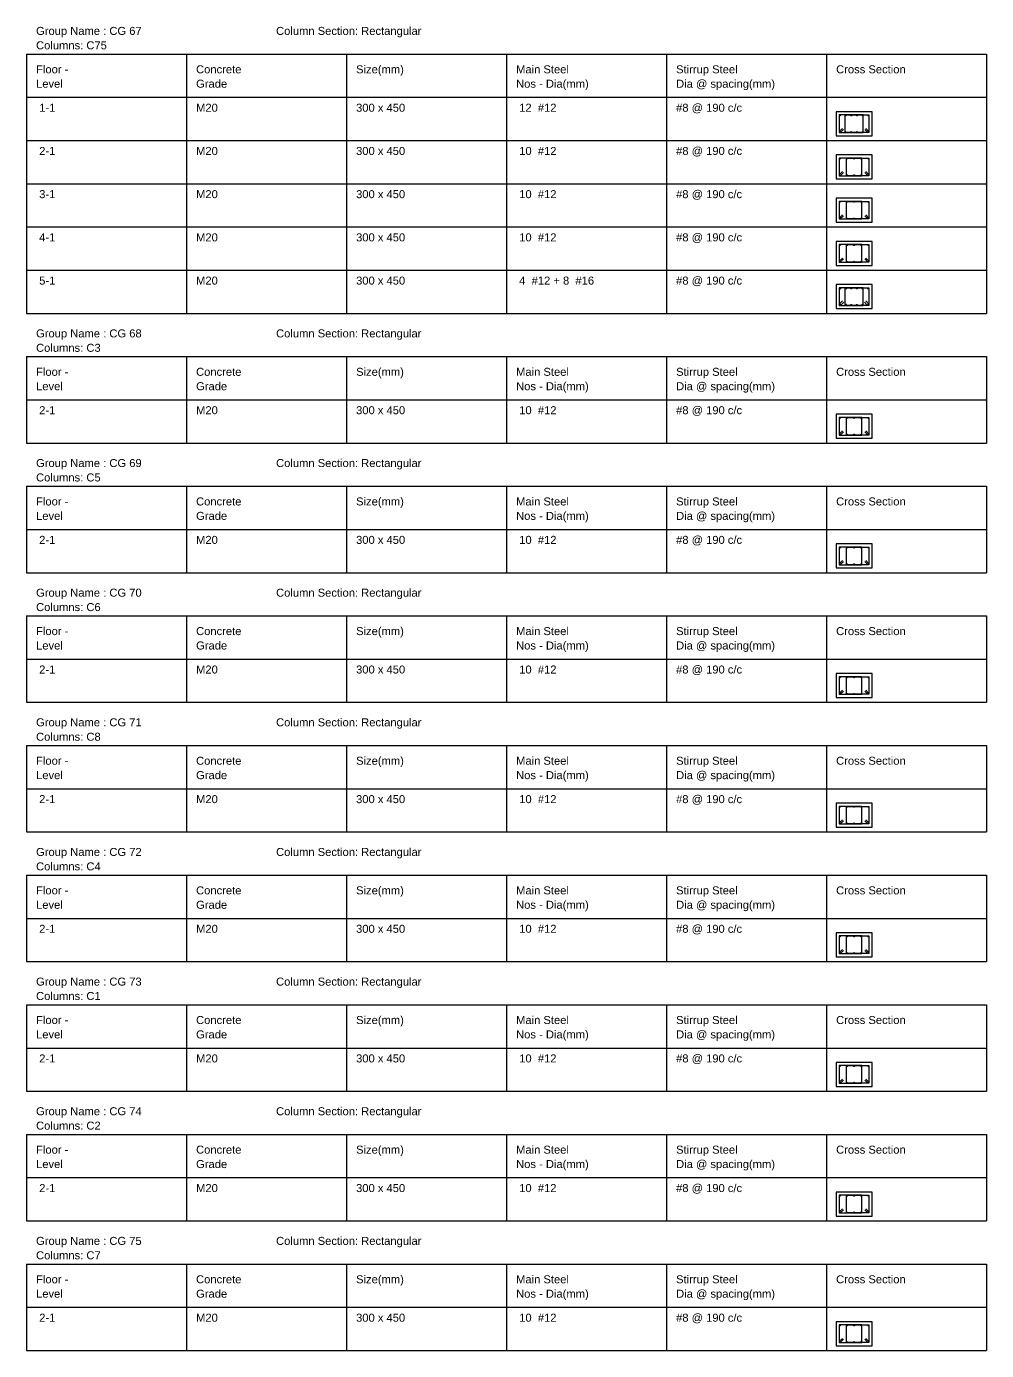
# Model space of a CAD drawing. Extents: x 28 to 264, y -211 to 74.
# Drawn here: x 73.06 to 85.06, y -210.54 to -193.99 of the extents above; entities that cross this region are included whole.
import ezdxf

# ---------------------------------------------------------------- set-up
doc = ezdxf.new("R2010")
doc.units = 0
doc.layers.add('Schedule', color=140, linetype='CONTINUOUS')
doc.styles.add('STRUDS_Arial', font='ARIAL.TTF', dxfattribs={"height": 0.04})

msp = doc.modelspace()

# ---------------------------------------------------------------- linework, layer by layer
at = {"layer": 'Schedule'}
for p, q in [((73.058, -194.339), (85.058, -194.339)), ((73.058, -194.339), (73.058, -197.579)), ((75.058, -194.339), (75.058, -197.579)), ((77.058, -194.339), (77.058, -197.579)), ((79.058, -194.339), (79.058, -197.579)), ((81.058, -194.339), (81.058, -197.579)), ((83.058, -194.339), (83.058, -197.579)), ((85.058, -194.339), (85.058, -197.579)), ((73.058, -194.879), (85.058, -194.879)), ((83.628, -195.059), (83.178, -195.059)), ((83.178, -195.059), (83.178, -195.359)), ((83.628, -195.359), (83.628, -195.059)), ((83.5164, -195.099), (83.218, -195.099)), ((83.218, -195.099), (83.218, -195.319)), ((83.2896, -195.319), (83.2896, -195.099)), ((83.2896, -195.099), (83.588, -195.099)), ((83.5164, -195.319), (83.5164, -195.099)), ((83.588, -195.099), (83.588, -195.319)), ((83.178, -195.359), (83.628, -195.359)), ((83.218, -195.307), (83.258, -195.267)), ((83.218, -195.319), (83.5164, -195.319)), ((83.23, -195.319), (83.27, -195.279)), ((83.588, -195.319), (83.2896, -195.319)), ((83.576, -195.319), (83.536, -195.279)), ((83.588, -195.307), (83.548, -195.267)), ((73.058, -195.419), (85.058, -195.419)), ((83.628, -195.599), (83.178, -195.599)), ((83.178, -195.599), (83.178, -195.899)), ((83.4985, -195.639), (83.218, -195.639)), ((83.218, -195.639), (83.218, -195.859)), ((83.3075, -195.859), (83.3075, -195.639)), ((83.3075, -195.639), (83.588, -195.639)), ((83.4985, -195.859), (83.4985, -195.639)), ((83.588, -195.639), (83.588, -195.859)), ((83.628, -195.899), (83.628, -195.599)), ((83.218, -195.847), (83.258, -195.807)), ((83.218, -195.859), (83.4985, -195.859)), ((83.23, -195.859), (83.27, -195.819)), ((83.588, -195.859), (83.3075, -195.859)), ((83.576, -195.859), (83.536, -195.819)), ((83.588, -195.847), (83.548, -195.807)), ((73.058, -195.959), (85.058, -195.959)), ((83.178, -195.899), (83.628, -195.899)), ((83.628, -196.139), (83.178, -196.139)), ((83.178, -196.139), (83.178, -196.439)), ((83.4985, -196.179), (83.218, -196.179)), ((83.218, -196.179), (83.218, -196.399)), ((83.3075, -196.399), (83.3075, -196.179)), ((83.3075, -196.179), (83.588, -196.179)), ((83.4985, -196.399), (83.4985, -196.179)), ((83.588, -196.179), (83.588, -196.399)), ((83.628, -196.439), (83.628, -196.139)), ((83.218, -196.387), (83.258, -196.347)), ((83.23, -196.399), (83.27, -196.359)), ((83.576, -196.399), (83.536, -196.359)), ((83.588, -196.387), (83.548, -196.347)), ((73.058, -196.499), (85.058, -196.499)), ((83.178, -196.439), (83.628, -196.439)), ((83.218, -196.399), (83.4985, -196.399)), ((83.588, -196.399), (83.3075, -196.399)), ((83.628, -196.679), (83.178, -196.679)), ((83.178, -196.679), (83.178, -196.979)), ((83.4985, -196.719), (83.218, -196.719)), ((83.218, -196.719), (83.218, -196.939)), ((83.3075, -196.939), (83.3075, -196.719)), ((83.3075, -196.719), (83.588, -196.719)), ((83.4985, -196.939), (83.4985, -196.719)), ((83.588, -196.719), (83.588, -196.939)), ((83.628, -196.979), (83.628, -196.679)), ((83.218, -196.927), (83.258, -196.887)), ((83.588, -196.927), (83.548, -196.887)), ((73.058, -197.039), (85.058, -197.039)), ((83.178, -196.979), (83.628, -196.979)), ((83.218, -196.939), (83.4985, -196.939)), ((83.23, -196.939), (83.27, -196.899)), ((83.588, -196.939), (83.3075, -196.939)), ((83.576, -196.939), (83.536, -196.899)), ((83.628, -197.219), (83.178, -197.219)), ((83.178, -197.219), (83.178, -197.519)), ((83.628, -197.519), (83.628, -197.219)), ((83.5156, -197.259), (83.218, -197.259)), ((83.218, -197.259), (83.218, -197.479)), ((83.2904, -197.479), (83.2904, -197.259)), ((83.2904, -197.259), (83.588, -197.259)), ((83.5156, -197.479), (83.5156, -197.259)), ((83.588, -197.259), (83.588, -197.479)), ((83.178, -197.519), (83.628, -197.519)), ((83.218, -197.463), (83.258, -197.423)), ((83.218, -197.479), (83.5156, -197.479)), ((83.234, -197.479), (83.274, -197.439)), ((83.588, -197.479), (83.2904, -197.479)), ((83.572, -197.479), (83.532, -197.439)), ((83.588, -197.463), (83.548, -197.423)), ((73.058, -197.579), (85.058, -197.579)), ((73.058, -198.119), (85.058, -198.119)), ((73.058, -198.119), (73.058, -199.199)), ((75.058, -198.119), (75.058, -199.199)), ((77.058, -198.119), (77.058, -199.199)), ((79.058, -198.119), (79.058, -199.199)), ((81.058, -198.119), (81.058, -199.199)), ((83.058, -198.119), (83.058, -199.199)), ((85.058, -198.119), (85.058, -199.199)), ((73.058, -198.659), (85.058, -198.659)), ((83.628, -198.839), (83.178, -198.839)), ((83.178, -198.839), (83.178, -199.139)), ((83.628, -199.139), (83.628, -198.839)), ((83.4985, -198.879), (83.218, -198.879)), ((83.218, -198.879), (83.218, -199.099)), ((83.3075, -199.099), (83.3075, -198.879)), ((83.3075, -198.879), (83.588, -198.879)), ((83.4985, -199.099), (83.4985, -198.879)), ((83.588, -198.879), (83.588, -199.099)), ((73.058, -199.199), (85.058, -199.199)), ((83.178, -199.139), (83.628, -199.139)), ((83.218, -199.087), (83.258, -199.047)), ((83.218, -199.099), (83.4985, -199.099)), ((83.23, -199.099), (83.27, -199.059)), ((83.588, -199.099), (83.3075, -199.099)), ((83.576, -199.099), (83.536, -199.059)), ((83.588, -199.087), (83.548, -199.047)), ((73.058, -199.739), (85.058, -199.739)), ((73.058, -199.739), (73.058, -200.819)), ((75.058, -199.739), (75.058, -200.819)), ((77.058, -199.739), (77.058, -200.819)), ((79.058, -199.739), (79.058, -200.819)), ((81.058, -199.739), (81.058, -200.819)), ((83.058, -199.739), (83.058, -200.819)), ((85.058, -199.739), (85.058, -200.819)), ((73.058, -200.279), (85.058, -200.279)), ((83.628, -200.459), (83.178, -200.459)), ((83.178, -200.459), (83.178, -200.759)), ((83.4985, -200.499), (83.218, -200.499)), ((83.218, -200.499), (83.218, -200.719)), ((83.3075, -200.719), (83.3075, -200.499)), ((83.3075, -200.499), (83.588, -200.499)), ((83.4985, -200.719), (83.4985, -200.499)), ((83.588, -200.499), (83.588, -200.719)), ((83.628, -200.759), (83.628, -200.459)), ((83.218, -200.707), (83.258, -200.667)), ((83.23, -200.719), (83.27, -200.679)), ((83.576, -200.719), (83.536, -200.679)), ((83.588, -200.707), (83.548, -200.667)), ((73.058, -200.819), (85.058, -200.819)), ((83.178, -200.759), (83.628, -200.759)), ((83.218, -200.719), (83.4985, -200.719)), ((83.588, -200.719), (83.3075, -200.719)), ((73.058, -201.359), (85.058, -201.359)), ((73.058, -201.359), (73.058, -202.439)), ((75.058, -201.359), (75.058, -202.439)), ((77.058, -201.359), (77.058, -202.439)), ((79.058, -201.359), (79.058, -202.439)), ((81.058, -201.359), (81.058, -202.439)), ((83.058, -201.359), (83.058, -202.439)), ((85.058, -201.359), (85.058, -202.439)), ((73.058, -201.899), (85.058, -201.899)), ((83.628, -202.079), (83.178, -202.079)), ((83.178, -202.079), (83.178, -202.379)), ((83.4985, -202.119), (83.218, -202.119)), ((83.218, -202.119), (83.218, -202.339)), ((83.3075, -202.339), (83.3075, -202.119)), ((83.3075, -202.119), (83.588, -202.119)), ((83.4985, -202.339), (83.4985, -202.119)), ((83.588, -202.119), (83.588, -202.339)), ((83.628, -202.379), (83.628, -202.079)), ((83.218, -202.327), (83.258, -202.287)), ((83.218, -202.339), (83.4985, -202.339)), ((83.23, -202.339), (83.27, -202.299)), ((83.588, -202.339), (83.3075, -202.339)), ((83.576, -202.339), (83.536, -202.299)), ((83.588, -202.327), (83.548, -202.287)), ((73.058, -202.439), (85.058, -202.439)), ((83.178, -202.379), (83.628, -202.379)), ((73.058, -202.979), (85.058, -202.979)), ((73.058, -202.979), (73.058, -204.059)), ((75.058, -202.979), (75.058, -204.059)), ((77.058, -202.979), (77.058, -204.059)), ((79.058, -202.979), (79.058, -204.059)), ((81.058, -202.979), (81.058, -204.059)), ((83.058, -202.979), (83.058, -204.059)), ((85.058, -202.979), (85.058, -204.059)), ((73.058, -203.519), (85.058, -203.519)), ((83.628, -203.699), (83.178, -203.699)), ((83.178, -203.699), (83.178, -203.999)), ((83.4985, -203.739), (83.218, -203.739)), ((83.218, -203.739), (83.218, -203.959)), ((83.3075, -203.959), (83.3075, -203.739)), ((83.3075, -203.739), (83.588, -203.739)), ((83.4985, -203.959), (83.4985, -203.739)), ((83.588, -203.739), (83.588, -203.959)), ((83.628, -203.999), (83.628, -203.699)), ((83.178, -203.999), (83.628, -203.999)), ((83.218, -203.947), (83.258, -203.907)), ((83.218, -203.959), (83.4985, -203.959)), ((83.23, -203.959), (83.27, -203.919)), ((83.588, -203.959), (83.3075, -203.959)), ((83.576, -203.959), (83.536, -203.919)), ((83.588, -203.947), (83.548, -203.907)), ((73.058, -204.059), (85.058, -204.059)), ((73.058, -204.599), (85.058, -204.599)), ((73.058, -204.599), (73.058, -205.679)), ((75.058, -204.599), (75.058, -205.679)), ((77.058, -204.599), (77.058, -205.679)), ((79.058, -204.599), (79.058, -205.679)), ((81.058, -204.599), (81.058, -205.679)), ((83.058, -204.599), (83.058, -205.679)), ((85.058, -204.599), (85.058, -205.679)), ((73.058, -205.139), (85.058, -205.139)), ((83.628, -205.319), (83.178, -205.319)), ((83.178, -205.319), (83.178, -205.619)), ((83.628, -205.619), (83.628, -205.319)), ((83.4985, -205.359), (83.218, -205.359)), ((83.218, -205.359), (83.218, -205.579)), ((83.3075, -205.579), (83.3075, -205.359)), ((83.3075, -205.359), (83.588, -205.359)), ((83.4985, -205.579), (83.4985, -205.359)), ((83.588, -205.359), (83.588, -205.579)), ((83.178, -205.619), (83.628, -205.619)), ((83.218, -205.567), (83.258, -205.527)), ((83.218, -205.579), (83.4985, -205.579)), ((83.23, -205.579), (83.27, -205.539)), ((83.588, -205.579), (83.3075, -205.579)), ((83.576, -205.579), (83.536, -205.539)), ((83.588, -205.567), (83.548, -205.527)), ((73.058, -205.679), (85.058, -205.679)), ((73.058, -206.219), (85.058, -206.219)), ((73.058, -206.219), (73.058, -207.299)), ((75.058, -206.219), (75.058, -207.299)), ((77.058, -206.219), (77.058, -207.299)), ((79.058, -206.219), (79.058, -207.299)), ((81.058, -206.219), (81.058, -207.299)), ((83.058, -206.219), (83.058, -207.299)), ((85.058, -206.219), (85.058, -207.299)), ((73.058, -206.759), (85.058, -206.759)), ((83.628, -206.939), (83.178, -206.939)), ((83.178, -206.939), (83.178, -207.239)), ((83.4985, -206.979), (83.218, -206.979)), ((83.218, -206.979), (83.218, -207.199)), ((83.3075, -207.199), (83.3075, -206.979)), ((83.3075, -206.979), (83.588, -206.979)), ((83.4985, -207.199), (83.4985, -206.979)), ((83.588, -206.979), (83.588, -207.199)), ((83.628, -207.239), (83.628, -206.939)), ((83.218, -207.187), (83.258, -207.147)), ((83.588, -207.187), (83.548, -207.147)), ((73.058, -207.299), (85.058, -207.299)), ((83.178, -207.239), (83.628, -207.239)), ((83.218, -207.199), (83.4985, -207.199)), ((83.23, -207.199), (83.27, -207.159)), ((83.588, -207.199), (83.3075, -207.199)), ((83.576, -207.199), (83.536, -207.159)), ((73.058, -207.839), (85.058, -207.839)), ((73.058, -207.839), (73.058, -208.919)), ((75.058, -207.839), (75.058, -208.919)), ((77.058, -207.839), (77.058, -208.919)), ((79.058, -207.839), (79.058, -208.919)), ((81.058, -207.839), (81.058, -208.919)), ((83.058, -207.839), (83.058, -208.919)), ((85.058, -207.839), (85.058, -208.919)), ((73.058, -208.379), (85.058, -208.379)), ((83.628, -208.559), (83.178, -208.559)), ((83.178, -208.559), (83.178, -208.859)), ((83.4985, -208.599), (83.218, -208.599)), ((83.218, -208.599), (83.218, -208.819)), ((83.3075, -208.819), (83.3075, -208.599)), ((83.3075, -208.599), (83.588, -208.599)), ((83.4985, -208.819), (83.4985, -208.599)), ((83.588, -208.599), (83.588, -208.819)), ((83.628, -208.859), (83.628, -208.559)), ((83.218, -208.807), (83.258, -208.767)), ((83.23, -208.819), (83.27, -208.779)), ((83.576, -208.819), (83.536, -208.779)), ((83.588, -208.807), (83.548, -208.767)), ((73.058, -208.919), (85.058, -208.919)), ((83.178, -208.859), (83.628, -208.859)), ((83.218, -208.819), (83.4985, -208.819)), ((83.588, -208.819), (83.3075, -208.819)), ((73.058, -209.459), (85.058, -209.459)), ((73.058, -209.459), (73.058, -210.539)), ((75.058, -209.459), (75.058, -210.539)), ((77.058, -209.459), (77.058, -210.539)), ((79.058, -209.459), (79.058, -210.539)), ((81.058, -209.459), (81.058, -210.539)), ((83.058, -209.459), (83.058, -210.539)), ((85.058, -209.459), (85.058, -210.539)), ((73.058, -209.999), (85.058, -209.999)), ((83.628, -210.179), (83.178, -210.179)), ((83.178, -210.179), (83.178, -210.479)), ((83.4985, -210.219), (83.218, -210.219)), ((83.218, -210.219), (83.218, -210.439)), ((83.3075, -210.439), (83.3075, -210.219)), ((83.3075, -210.219), (83.588, -210.219)), ((83.4985, -210.439), (83.4985, -210.219)), ((83.588, -210.219), (83.588, -210.439)), ((83.628, -210.479), (83.628, -210.179)), ((83.218, -210.427), (83.258, -210.387)), ((83.218, -210.439), (83.4985, -210.439)), ((83.23, -210.439), (83.27, -210.399)), ((83.588, -210.439), (83.3075, -210.439)), ((83.576, -210.439), (83.536, -210.399)), ((83.588, -210.427), (83.548, -210.387)), ((73.058, -210.539), (85.058, -210.539)), ((83.178, -210.479), (83.628, -210.479))]:
    msp.add_line(p, q, dxfattribs=at)
for centre, radius in [((83.224, -195.105), 0.006), ((83.2956, -195.105), 0.006), ((83.3672, -195.105), 0.006), ((83.4388, -195.105), 0.006), ((83.5104, -195.105), 0.006), ((83.582, -195.105), 0.006), ((83.224, -195.313), 0.006), ((83.2956, -195.313), 0.006), ((83.3672, -195.313), 0.006), ((83.4388, -195.313), 0.006), ((83.5104, -195.313), 0.006), ((83.582, -195.313), 0.006), ((83.224, -195.645), 0.006), ((83.3135, -195.645), 0.006), ((83.403, -195.645), 0.006), ((83.4925, -195.645), 0.006), ((83.582, -195.645), 0.006), ((83.224, -195.853), 0.006), ((83.3135, -195.853), 0.006), ((83.403, -195.853), 0.006), ((83.4925, -195.853), 0.006), ((83.582, -195.853), 0.006), ((83.224, -196.185), 0.006), ((83.3135, -196.185), 0.006), ((83.403, -196.185), 0.006), ((83.4925, -196.185), 0.006), ((83.582, -196.185), 0.006), ((83.224, -196.393), 0.006), ((83.3135, -196.393), 0.006), ((83.403, -196.393), 0.006), ((83.4925, -196.393), 0.006), ((83.582, -196.393), 0.006), ((83.224, -196.725), 0.006), ((83.3135, -196.725), 0.006), ((83.403, -196.725), 0.006), ((83.4925, -196.725), 0.006), ((83.582, -196.725), 0.006), ((83.224, -196.933), 0.006), ((83.3135, -196.933), 0.006), ((83.403, -196.933), 0.006), ((83.4925, -196.933), 0.006), ((83.582, -196.933), 0.006), ((83.226, -197.267), 0.008), ((83.2984, -197.267), 0.008), ((83.3668, -197.267), 0.006), ((83.4352, -197.267), 0.006), ((83.5076, -197.267), 0.008), ((83.58, -197.267), 0.008), ((83.226, -197.471), 0.008), ((83.2984, -197.471), 0.008), ((83.3668, -197.473), 0.006), ((83.4352, -197.473), 0.006), ((83.5076, -197.471), 0.008), ((83.58, -197.471), 0.008), ((83.224, -198.885), 0.006), ((83.3135, -198.885), 0.006), ((83.403, -198.885), 0.006), ((83.4925, -198.885), 0.006), ((83.582, -198.885), 0.006), ((83.224, -199.093), 0.006), ((83.3135, -199.093), 0.006), ((83.403, -199.093), 0.006), ((83.4925, -199.093), 0.006), ((83.582, -199.093), 0.006), ((83.224, -200.505), 0.006), ((83.3135, -200.505), 0.006), ((83.403, -200.505), 0.006), ((83.4925, -200.505), 0.006), ((83.582, -200.505), 0.006), ((83.224, -200.713), 0.006), ((83.3135, -200.713), 0.006), ((83.403, -200.713), 0.006), ((83.4925, -200.713), 0.006), ((83.582, -200.713), 0.006), ((83.224, -202.125), 0.006), ((83.3135, -202.125), 0.006), ((83.403, -202.125), 0.006), ((83.4925, -202.125), 0.006), ((83.582, -202.125), 0.006), ((83.224, -202.333), 0.006), ((83.3135, -202.333), 0.006), ((83.403, -202.333), 0.006), ((83.4925, -202.333), 0.006), ((83.582, -202.333), 0.006), ((83.224, -203.745), 0.006), ((83.3135, -203.745), 0.006), ((83.403, -203.745), 0.006), ((83.4925, -203.745), 0.006), ((83.582, -203.745), 0.006), ((83.224, -203.953), 0.006), ((83.3135, -203.953), 0.006), ((83.403, -203.953), 0.006), ((83.4925, -203.953), 0.006), ((83.582, -203.953), 0.006), ((83.224, -205.365), 0.006), ((83.3135, -205.365), 0.006), ((83.403, -205.365), 0.006), ((83.4925, -205.365), 0.006), ((83.582, -205.365), 0.006), ((83.224, -205.573), 0.006), ((83.3135, -205.573), 0.006), ((83.403, -205.573), 0.006), ((83.4925, -205.573), 0.006), ((83.582, -205.573), 0.006), ((83.224, -206.985), 0.006), ((83.3135, -206.985), 0.006), ((83.403, -206.985), 0.006), ((83.4925, -206.985), 0.006), ((83.582, -206.985), 0.006), ((83.224, -207.193), 0.006), ((83.3135, -207.193), 0.006), ((83.403, -207.193), 0.006), ((83.4925, -207.193), 0.006), ((83.582, -207.193), 0.006), ((83.224, -208.605), 0.006), ((83.3135, -208.605), 0.006), ((83.403, -208.605), 0.006), ((83.4925, -208.605), 0.006), ((83.582, -208.605), 0.006), ((83.224, -208.813), 0.006), ((83.3135, -208.813), 0.006), ((83.403, -208.813), 0.006), ((83.4925, -208.813), 0.006), ((83.582, -208.813), 0.006), ((83.224, -210.225), 0.006), ((83.3135, -210.225), 0.006), ((83.403, -210.225), 0.006), ((83.4925, -210.225), 0.006), ((83.582, -210.225), 0.006), ((83.224, -210.433), 0.006), ((83.3135, -210.433), 0.006), ((83.403, -210.433), 0.006), ((83.4925, -210.433), 0.006), ((83.582, -210.433), 0.006)]:
    msp.add_circle(centre, radius, dxfattribs=at)

# ---------------------------------------------------------------- texts
at = {"layer": 'Schedule', "style": 'STRUDS_Arial'}
for s, p in [('Group Name : CG 67', (73.178, -194.099)), ('Column Section: Rectangular ', (76.178, -194.099)), ('Columns: C75 ', (73.178, -194.279)), ('Floor - ', (73.178, -194.579)), ('Concrete', (75.178, -194.579)), ('Size(mm)', (77.178, -194.579)), ('Main Steel', (79.178, -194.579)), ('Stirrup Steel', (81.178, -194.579)), ('Cross Section', (83.178, -194.579)), ('Level', (73.178, -194.759)), ('Grade', (75.178, -194.759)), ('Nos - Dia(mm)', (79.178, -194.759)), ('Dia @ spacing(mm)', (81.178, -194.759)), (' 1-1', (73.178, -195.059)), ('M20', (75.178, -195.059)), ('300 x 450 ', (77.178, -195.059)), (' 12  #12 ', (79.178, -195.059)), ('#8 @ 190 c/c', (81.178, -195.059)), (' 2-1', (73.178, -195.599)), ('M20', (75.178, -195.599)), ('300 x 450 ', (77.178, -195.599)), (' 10  #12 ', (79.178, -195.599)), ('#8 @ 190 c/c', (81.178, -195.599)), (' 3-1', (73.178, -196.139)), ('M20', (75.178, -196.139)), ('300 x 450 ', (77.178, -196.139)), (' 10  #12 ', (79.178, -196.139)), ('#8 @ 190 c/c', (81.178, -196.139)), (' 4-1', (73.178, -196.679)), ('M20', (75.178, -196.679)), ('300 x 450 ', (77.178, -196.679)), (' 10  #12 ', (79.178, -196.679)), ('#8 @ 190 c/c', (81.178, -196.679)), (' 5-1', (73.178, -197.219)), ('M20', (75.178, -197.219)), ('300 x 450 ', (77.178, -197.219)), (' 4  #12 + 8  #16 ', (79.178, -197.219)), ('#8 @ 190 c/c', (81.178, -197.219)), ('Group Name : CG 68', (73.178, -197.879)), ('Column Section: Rectangular ', (76.178, -197.879)), ('Columns: C3 ', (73.178, -198.059)), ('Floor - ', (73.178, -198.359)), ('Concrete', (75.178, -198.359)), ('Size(mm)', (77.178, -198.359)), ('Main Steel', (79.178, -198.359)), ('Stirrup Steel', (81.178, -198.359)), ('Cross Section', (83.178, -198.359)), ('Level', (73.178, -198.539)), ('Grade', (75.178, -198.539)), ('Nos - Dia(mm)', (79.178, -198.539)), ('Dia @ spacing(mm)', (81.178, -198.539)), (' 2-1', (73.178, -198.839)), ('M20', (75.178, -198.839)), ('300 x 450 ', (77.178, -198.839)), (' 10  #12 ', (79.178, -198.839)), ('#8 @ 190 c/c', (81.178, -198.839)), ('Group Name : CG 69', (73.178, -199.499)), ('Column Section: Rectangular ', (76.178, -199.499)), ('Columns: C5 ', (73.178, -199.679)), ('Floor - ', (73.178, -199.979)), ('Concrete', (75.178, -199.979)), ('Size(mm)', (77.178, -199.979)), ('Main Steel', (79.178, -199.979)), ('Stirrup Steel', (81.178, -199.979)), ('Cross Section', (83.178, -199.979)), ('Level', (73.178, -200.159)), ('Grade', (75.178, -200.159)), ('Nos - Dia(mm)', (79.178, -200.159)), ('Dia @ spacing(mm)', (81.178, -200.159)), (' 2-1', (73.178, -200.459)), ('M20', (75.178, -200.459)), ('300 x 450 ', (77.178, -200.459)), (' 10  #12 ', (79.178, -200.459)), ('#8 @ 190 c/c', (81.178, -200.459)), ('Group Name : CG 70', (73.178, -201.119)), ('Column Section: Rectangular ', (76.178, -201.119)), ('Columns: C6 ', (73.178, -201.299)), ('Floor - ', (73.178, -201.599)), ('Concrete', (75.178, -201.599)), ('Size(mm)', (77.178, -201.599)), ('Main Steel', (79.178, -201.599)), ('Stirrup Steel', (81.178, -201.599)), ('Cross Section', (83.178, -201.599)), ('Level', (73.178, -201.779)), ('Grade', (75.178, -201.779)), ('Nos - Dia(mm)', (79.178, -201.779)), ('Dia @ spacing(mm)', (81.178, -201.779)), (' 2-1', (73.178, -202.079)), ('M20', (75.178, -202.079)), ('300 x 450 ', (77.178, -202.079)), (' 10  #12 ', (79.178, -202.079)), ('#8 @ 190 c/c', (81.178, -202.079)), ('Group Name : CG 71', (73.178, -202.739)), ('Column Section: Rectangular ', (76.178, -202.739)), ('Columns: C8 ', (73.178, -202.919)), ('Floor - ', (73.178, -203.219)), ('Concrete', (75.178, -203.219)), ('Size(mm)', (77.178, -203.219)), ('Main Steel', (79.178, -203.219)), ('Stirrup Steel', (81.178, -203.219)), ('Cross Section', (83.178, -203.219)), ('Level', (73.178, -203.399)), ('Grade', (75.178, -203.399)), ('Nos - Dia(mm)', (79.178, -203.399)), ('Dia @ spacing(mm)', (81.178, -203.399)), (' 2-1', (73.178, -203.699)), ('M20', (75.178, -203.699)), ('300 x 450 ', (77.178, -203.699)), (' 10  #12 ', (79.178, -203.699)), ('#8 @ 190 c/c', (81.178, -203.699)), ('Group Name : CG 72', (73.178, -204.359)), ('Column Section: Rectangular ', (76.178, -204.359)), ('Columns: C4 ', (73.178, -204.539)), ('Floor - ', (73.178, -204.839)), ('Concrete', (75.178, -204.839)), ('Size(mm)', (77.178, -204.839)), ('Main Steel', (79.178, -204.839)), ('Stirrup Steel', (81.178, -204.839)), ('Cross Section', (83.178, -204.839)), ('Level', (73.178, -205.019)), ('Grade', (75.178, -205.019)), ('Nos - Dia(mm)', (79.178, -205.019)), ('Dia @ spacing(mm)', (81.178, -205.019)), (' 2-1', (73.178, -205.319)), ('M20', (75.178, -205.319)), ('300 x 450 ', (77.178, -205.319)), (' 10  #12 ', (79.178, -205.319)), ('#8 @ 190 c/c', (81.178, -205.319)), ('Group Name : CG 73', (73.178, -205.979)), ('Column Section: Rectangular ', (76.178, -205.979)), ('Columns: C1 ', (73.178, -206.159)), ('Floor - ', (73.178, -206.459)), ('Concrete', (75.178, -206.459)), ('Size(mm)', (77.178, -206.459)), ('Main Steel', (79.178, -206.459)), ('Stirrup Steel', (81.178, -206.459)), ('Cross Section', (83.178, -206.459)), ('Level', (73.178, -206.639)), ('Grade', (75.178, -206.639)), ('Nos - Dia(mm)', (79.178, -206.639)), ('Dia @ spacing(mm)', (81.178, -206.639)), (' 2-1', (73.178, -206.939)), ('M20', (75.178, -206.939)), ('300 x 450 ', (77.178, -206.939)), (' 10  #12 ', (79.178, -206.939)), ('#8 @ 190 c/c', (81.178, -206.939)), ('Group Name : CG 74', (73.178, -207.599)), ('Column Section: Rectangular ', (76.178, -207.599)), ('Columns: C2 ', (73.178, -207.779)), ('Floor - ', (73.178, -208.079)), ('Size(mm)', (77.178, -208.079)), ('Main Steel', (79.178, -208.079)), ('Stirrup Steel', (81.178, -208.079)), ('Cross Section', (83.178, -208.079)), ('Concrete', (75.178, -208.079)), ('Level', (73.178, -208.259)), ('Grade', (75.178, -208.259)), ('Nos - Dia(mm)', (79.178, -208.259)), ('Dia @ spacing(mm)', (81.178, -208.259)), (' 2-1', (73.178, -208.559)), ('M20', (75.178, -208.559)), ('300 x 450 ', (77.178, -208.559)), (' 10  #12 ', (79.178, -208.559)), ('#8 @ 190 c/c', (81.178, -208.559)), ('Group Name : CG 75', (73.178, -209.219)), ('Column Section: Rectangular ', (76.178, -209.219)), ('Columns: C7 ', (73.178, -209.399)), ('Floor - ', (73.178, -209.699)), ('Concrete', (75.178, -209.699)), ('Size(mm)', (77.178, -209.699)), ('Main Steel', (79.178, -209.699)), ('Stirrup Steel', (81.178, -209.699)), ('Cross Section', (83.178, -209.699)), ('Level', (73.178, -209.879)), ('Grade', (75.178, -209.879)), ('Nos - Dia(mm)', (79.178, -209.879)), ('Dia @ spacing(mm)', (81.178, -209.879)), (' 2-1', (73.178, -210.179)), ('M20', (75.178, -210.179)), ('300 x 450 ', (77.178, -210.179)), (' 10  #12 ', (79.178, -210.179)), ('#8 @ 190 c/c', (81.178, -210.179))]:
    msp.add_text(s, height=0.1, dxfattribs=at).set_placement(p)

doc.saveas('drawing.dxf')
